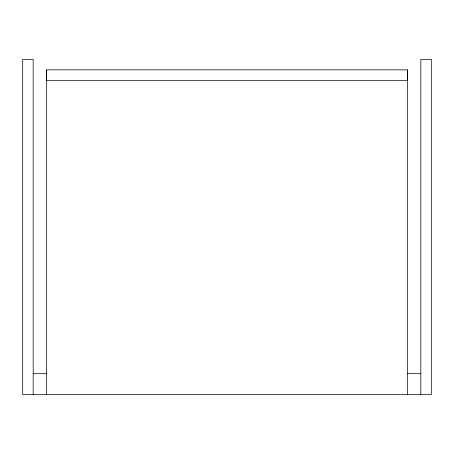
<?xml version="1.0" encoding="UTF-8"?>
<svg xmlns="http://www.w3.org/2000/svg" width="454" height="454" viewBox="0 0 454 454"><rect width="100%" height="100%" fill="white"/><g stroke="black" fill="none" stroke-linecap="round" stroke-linejoin="round"><path stroke-width="0.68" d="M46.546 69.848L46.546 80.324L407.454 80.324L407.454 69.848L46.546 69.848L46.546 394.628M33.176 373.676L46.546 373.676M407.454 373.676L420.824 373.676M420.824 394.628L420.824 59.372L431.3 59.372L431.3 394.628L22.7 394.628L22.7 59.372L33.176 59.372L33.176 394.628M407.454 69.848L407.454 394.628"/></g></svg>
